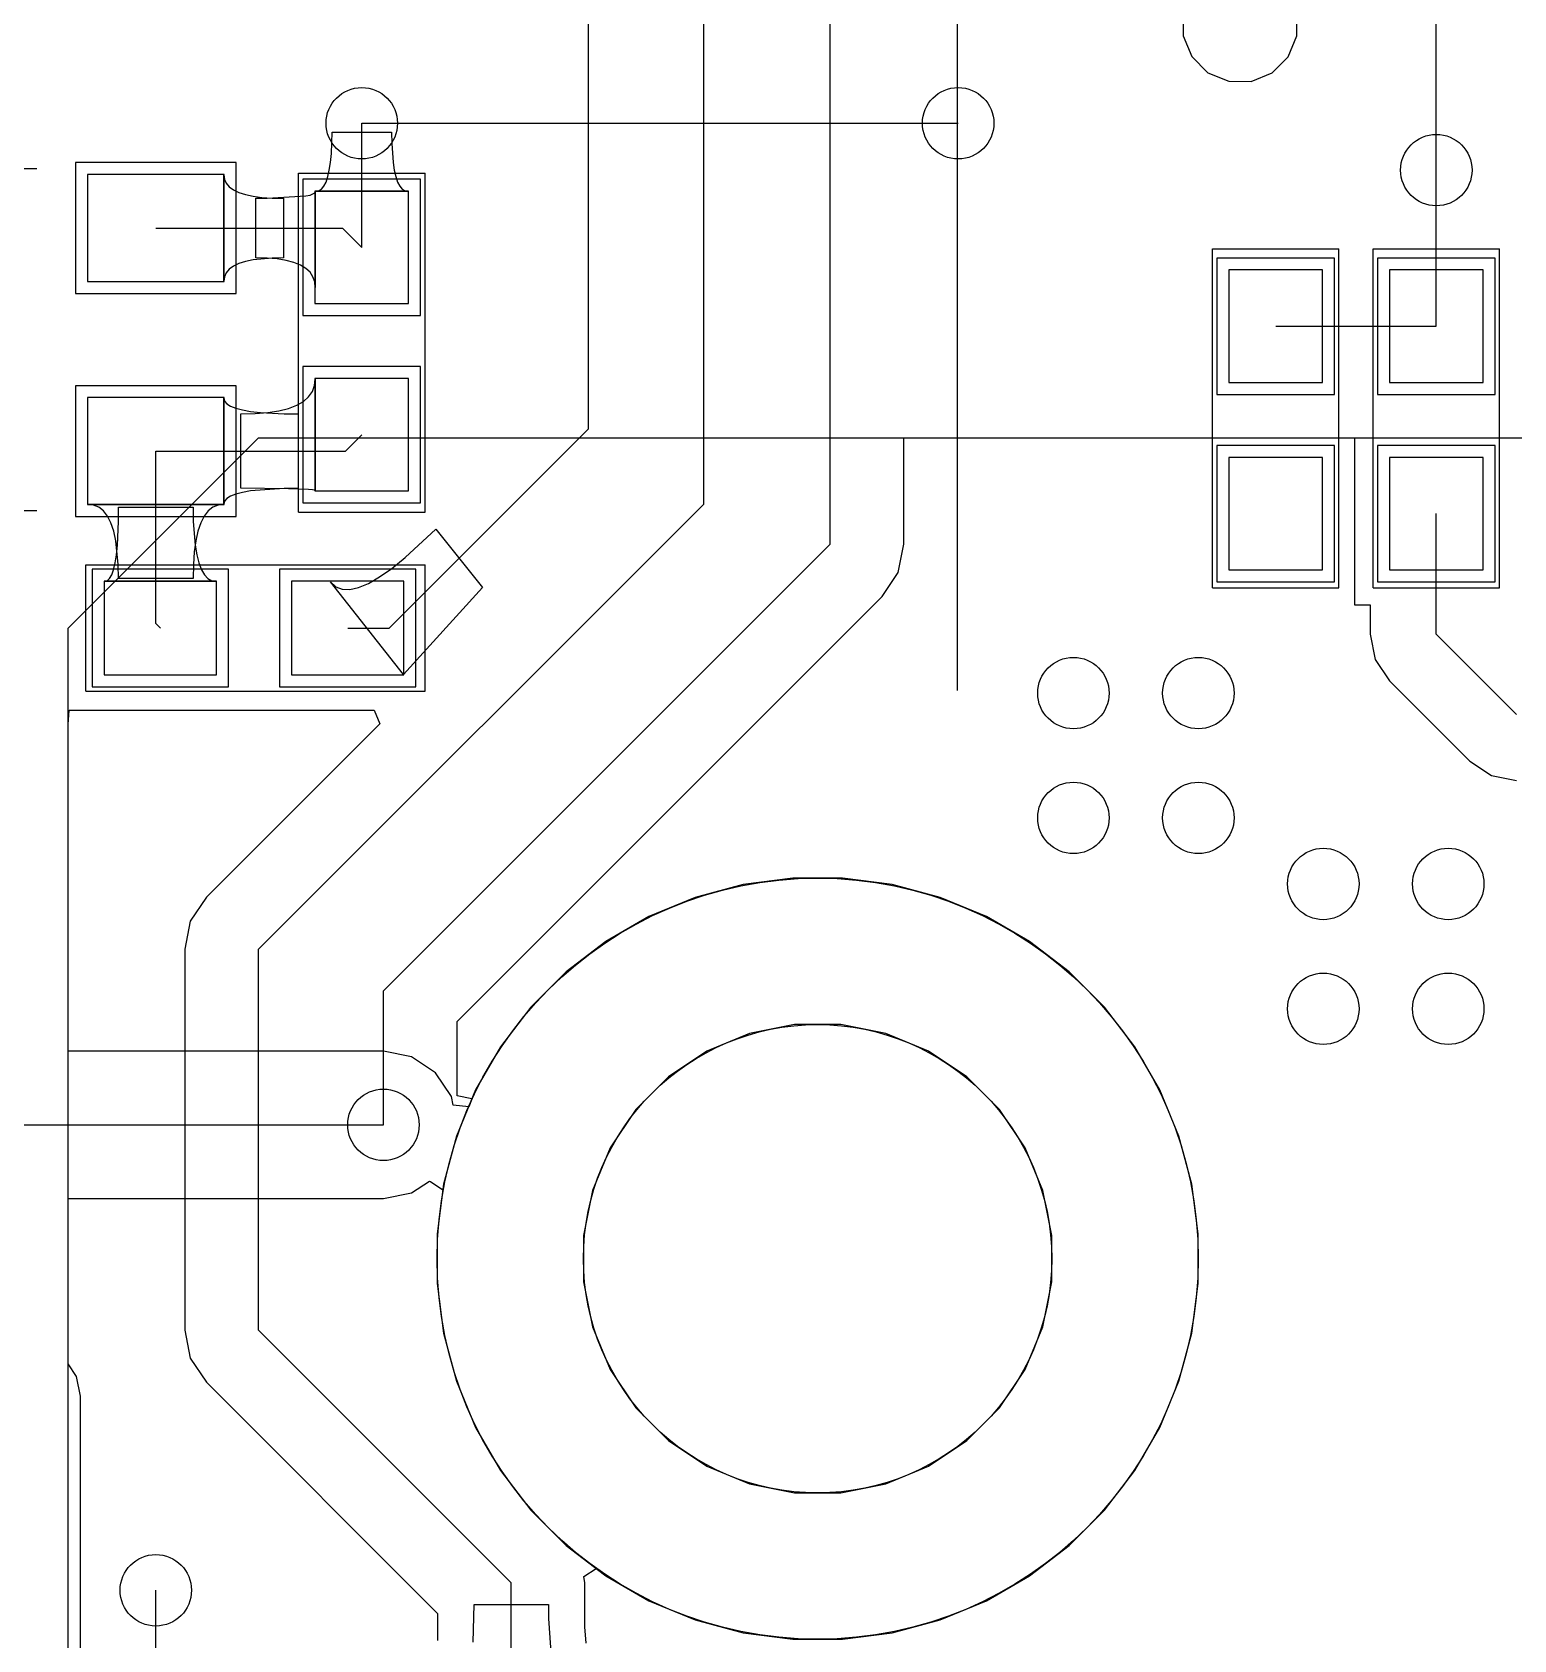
# Model space of a CAD drawing. Header units: millimetres. Extents: x 36 to 139, y 37 to 145.
# Drawn here: x 95.27 to 107.93, y 53.22 to 66.95 of the extents above; entities that cross this region are included whole.
import ezdxf

# ---------------------------------------------------------------- set-up
doc = ezdxf.new("R2010")
doc.units = ezdxf.units.MM
for name, color, linetype in [('BottomLayer', 5, 'Continuous'), ('KeepOutLayer', 6, 'Continuous'), ('MultiLayer', 9, 'Continuous'), ('TopLayer', 1, 'Continuous'), ('TopOverlay', 2, 'Continuous'), ('TopPaste', 8, 'Continuous'), ('TopSolder', 216, 'Continuous')]:
    doc.layers.add(name, color=color, linetype=linetype)

# ---------------------------------------------------------------- blocks, each defined once
blk = doc.blocks.new('R0603_31')
at = {"layer": 'TopLayer'}
for p, q in [((-1.28, 0.4), (-1.28, -0.4)), ((-0.32, 0.4), (-1.28, 0.4)), ((-0.32, -0.4), (-0.32, 0.4)), ((0.32, 0.4), (0.32, -0.4)), ((1.28, 0.4), (0.32, 0.4)), ((1.28, -0.4), (1.28, 0.4)), ((-1.28, -0.4), (-0.32, -0.4)), ((0.32, -0.4), (1.28, -0.4))]:
    blk.add_line(p, q, dxfattribs=at)
at = {"layer": 'TopOverlay'}
for p, q in [((-1.435, 0.54), (1.46, 0.54)), ((-1.435, 0.54), (-1.435, -0.54)), ((1.46, 0.54), (1.46, -0.54)), ((-1.435, -0.54), (1.46, -0.54))]:
    blk.add_line(p, q, dxfattribs=at)
at = {"layer": 'TopPaste'}
for p, q in [((-1.28, 0.4), (-1.28, -0.4)), ((-0.32, 0.4), (-1.28, 0.4)), ((-0.32, -0.4), (-0.32, 0.4)), ((0.32, 0.4), (0.32, -0.4)), ((1.28, 0.4), (0.32, 0.4)), ((1.28, -0.4), (1.28, 0.4)), ((-1.28, -0.4), (-0.32, -0.4)), ((0.32, -0.4), (1.28, -0.4))]:
    blk.add_line(p, q, dxfattribs=at)
at = {"layer": 'TopSolder'}
for p, q in [((-1.382, 0.502), (-1.382, -0.502)), ((-0.218, 0.502), (-1.382, 0.502)), ((-0.218, -0.502), (-0.218, 0.502)), ((0.218, 0.502), (0.218, -0.502)), ((1.382, 0.502), (0.218, 0.502)), ((1.382, -0.502), (1.382, 0.502)), ((-1.382, -0.502), (-0.218, -0.502)), ((0.218, -0.502), (1.382, -0.502))]:
    blk.add_line(p, q, dxfattribs=at)
blk = doc.blocks.new('SOP_4_L6_5_W4_6_P2_54_LS10_2_BL_44')
at = {"layer": 'TopLayer'}
for p, q in [((-2.17, 6.15), (-2.17, 3.65)), ((-0.37, 6.15), (-2.17, 6.15)), ((-0.37, 3.65), (-0.37, 6.15)), ((0.37, 6.15), (0.37, 3.65)), ((2.17, 6.15), (0.37, 6.15)), ((2.17, 3.65), (2.17, 6.15)), ((-2.17, 3.65), (-0.37, 3.65)), ((0.37, 3.65), (2.17, 3.65)), ((-2.17, -3.65), (-2.17, -6.15)), ((-0.37, -3.65), (-2.17, -3.65)), ((-0.37, -6.15), (-0.37, -3.65)), ((0.37, -3.65), (0.37, -6.15)), ((2.17, -3.65), (0.37, -3.65)), ((2.17, -6.15), (2.17, -3.65)), ((-2.17, -6.15), (-0.37, -6.15)), ((0.37, -6.15), (2.17, -6.15))]:
    blk.add_line(p, q, dxfattribs=at)
at = {"layer": 'TopOverlay'}
for p, q in [((-2.314, 3.325), (2.286, 3.325)), ((-2.314, 3.325), (-2.314, -3.175)), ((2.286, 3.325), (2.286, -3.175)), ((-2.314, -3.175), (2.286, -3.175)), ((-3.578, -3.525), (-3.715, -3.661)), ((-3.4, -3.451), (-3.578, -3.525)), ((-3.207, -3.451), (-3.4, -3.451)), ((-3.028, -3.525), (-3.207, -3.451)), ((-2.891, -3.661), (-3.028, -3.525)), ((-3.715, -3.661), (-3.789, -3.84)), ((-2.817, -3.84), (-2.891, -3.661)), ((-3.789, -3.84), (-3.79, -4.033)), ((-2.817, -4.033), (-2.817, -3.84)), ((-3.79, -4.033), (-3.716, -4.212)), ((-2.891, -4.212), (-2.817, -4.033)), ((-3.716, -4.212), (-3.58, -4.349)), ((-3.027, -4.349), (-2.891, -4.212)), ((-3.58, -4.349), (-3.401, -4.423)), ((-3.205, -4.423), (-3.027, -4.349)), ((-3.401, -4.423), (-3.305, -4.423)), ((-3.305, -4.423), (-3.305, -4.423)), ((-3.305, -4.423), (-3.302, -4.423)), ((-3.302, -4.423), (-3.302, -4.423)), ((-3.302, -4.423), (-3.205, -4.423))]:
    blk.add_line(p, q, dxfattribs=at)
at = {"layer": 'TopPaste'}
for p, q in [((-2.17, 6.15), (-2.17, 3.65)), ((-0.37, 6.15), (-2.17, 6.15)), ((-0.37, 3.65), (-0.37, 6.15)), ((0.37, 6.15), (0.37, 3.65)), ((2.17, 6.15), (0.37, 6.15)), ((2.17, 3.65), (2.17, 6.15)), ((-2.17, 3.65), (-0.37, 3.65)), ((0.37, 3.65), (2.17, 3.65)), ((-2.17, -3.65), (-2.17, -6.15)), ((-0.37, -3.65), (-2.17, -3.65)), ((-0.37, -6.15), (-0.37, -3.65)), ((0.37, -3.65), (0.37, -6.15)), ((2.17, -3.65), (0.37, -3.65)), ((2.17, -6.15), (2.17, -3.65)), ((-2.17, -6.15), (-0.37, -6.15)), ((0.37, -6.15), (2.17, -6.15))]:
    blk.add_line(p, q, dxfattribs=at)
at = {"layer": 'TopSolder'}
for p, q in [((-2.272, 6.252), (-2.272, 3.548)), ((-0.268, 6.252), (-2.272, 6.252)), ((-0.268, 3.548), (-0.268, 6.252)), ((0.268, 6.252), (0.268, 3.548)), ((2.272, 6.252), (0.268, 6.252)), ((2.272, 3.548), (2.272, 6.252)), ((-2.272, 3.548), (-0.268, 3.548)), ((0.268, 3.548), (2.272, 3.548)), ((-2.272, -3.548), (-2.272, -6.251)), ((-0.268, -3.548), (-2.272, -3.548)), ((-0.268, -6.251), (-0.268, -3.548)), ((0.268, -3.548), (0.268, -6.251)), ((2.272, -3.548), (0.268, -3.548)), ((2.272, -6.251), (2.272, -3.548)), ((-2.272, -6.251), (-0.268, -6.251)), ((0.268, -6.251), (2.272, -6.251))]:
    blk.add_line(p, q, dxfattribs=at)
blk = doc.blocks.new('SOT_23_52')
at = {"layer": 'TopLayer'}
for p, q in [((0.457, 1.664), (-0.457, 1.664)), ((-0.457, 1.664), (-0.457, 0.495)), ((0.457, 0.495), (0.457, 1.664)), ((-0.457, 0.495), (0.457, 0.495)), ((-0.495, -0.495), (-1.41, -0.495)), ((-1.41, -0.495), (-1.41, -1.664)), ((-0.495, -1.664), (-0.495, -0.495)), ((1.41, -0.495), (0.495, -0.495)), ((0.495, -0.495), (0.495, -1.664)), ((1.41, -1.664), (1.41, -0.495)), ((-1.41, -1.664), (-0.495, -1.664)), ((0.495, -1.664), (1.41, -1.664))]:
    blk.add_line(p, q, dxfattribs=at)
at = {"layer": 'TopOverlay'}
for p, q in [((-1.46, 1.206), (-0.699, 1.206)), ((-1.46, 1.206), (-1.46, -0.064)), ((0.699, 1.206), (1.46, 1.206)), ((1.46, 1.206), (1.46, -0.064))]:
    blk.add_line(p, q, dxfattribs=at)
at = {"layer": 'TopPaste'}
for p, q in [((0.457, 1.664), (-0.457, 1.664)), ((-0.457, 1.664), (-0.457, 0.495)), ((0.457, 0.495), (0.457, 1.664)), ((-0.457, 0.495), (0.457, 0.495)), ((-0.495, -0.495), (-1.41, -0.495)), ((-1.41, -0.495), (-1.41, -1.664)), ((-0.495, -1.664), (-0.495, -0.495)), ((1.41, -0.495), (0.495, -0.495)), ((0.495, -0.495), (0.495, -1.664)), ((1.41, -1.664), (1.41, -0.495)), ((-1.41, -1.664), (-0.495, -1.664)), ((0.495, -1.664), (1.41, -1.664))]:
    blk.add_line(p, q, dxfattribs=at)
at = {"layer": 'TopSolder'}
for p, q in [((0.559, 1.765), (-0.559, 1.765)), ((-0.559, 1.765), (-0.559, 0.394)), ((0.559, 0.394), (0.559, 1.765)), ((-0.559, 0.394), (0.559, 0.394)), ((-0.394, -0.394), (-1.511, -0.394)), ((-1.511, -0.394), (-1.511, -1.765)), ((-0.394, -1.765), (-0.394, -0.394)), ((1.511, -0.394), (0.394, -0.394)), ((0.394, -0.394), (0.394, -1.765)), ((1.511, -1.765), (1.511, -0.394)), ((-1.511, -1.765), (-0.394, -1.765)), ((0.394, -1.765), (1.511, -1.765))]:
    blk.add_line(p, q, dxfattribs=at)
blk = doc.blocks.new('R0603_58')
at = {"layer": 'TopLayer'}
for p, q in [((-1.28, 0.4), (-1.28, -0.4)), ((-0.32, 0.4), (-1.28, 0.4)), ((-0.32, -0.4), (-0.32, 0.4)), ((0.32, 0.4), (0.32, -0.4)), ((1.28, 0.4), (0.32, 0.4)), ((1.28, -0.4), (1.28, 0.4)), ((-1.28, -0.4), (-0.32, -0.4)), ((0.32, -0.4), (1.28, -0.4))]:
    blk.add_line(p, q, dxfattribs=at)
at = {"layer": 'TopOverlay'}
for p, q in [((-1.435, 0.54), (1.46, 0.54)), ((-1.435, -0.54), (-1.435, 0.54)), ((1.46, -0.54), (1.46, 0.54)), ((-1.435, -0.54), (1.46, -0.54))]:
    blk.add_line(p, q, dxfattribs=at)
at = {"layer": 'TopPaste'}
for p, q in [((-1.28, 0.4), (-1.28, -0.4)), ((-0.32, 0.4), (-1.28, 0.4)), ((-0.32, -0.4), (-0.32, 0.4)), ((0.32, 0.4), (0.32, -0.4)), ((1.28, 0.4), (0.32, 0.4)), ((1.28, -0.4), (1.28, 0.4)), ((-1.28, -0.4), (-0.32, -0.4)), ((0.32, -0.4), (1.28, -0.4))]:
    blk.add_line(p, q, dxfattribs=at)
at = {"layer": 'TopSolder'}
for p, q in [((-1.382, 0.502), (-1.382, -0.502)), ((-0.218, 0.502), (-1.382, 0.502)), ((-0.218, -0.502), (-0.218, 0.502)), ((0.218, 0.502), (0.218, -0.502)), ((1.382, 0.502), (0.218, 0.502)), ((1.382, -0.502), (1.382, 0.502)), ((-1.382, -0.502), (-0.218, -0.502)), ((0.218, -0.502), (1.382, -0.502))]:
    blk.add_line(p, q, dxfattribs=at)
blk = doc.blocks.new('R0603_60')
at = {"layer": 'TopLayer'}
for p, q in [((-1.28, 0.4), (-1.28, -0.4)), ((-0.32, 0.4), (-1.28, 0.4)), ((-0.32, -0.4), (-0.32, 0.4)), ((0.32, 0.4), (0.32, -0.4)), ((1.28, 0.4), (0.32, 0.4)), ((1.28, -0.4), (1.28, 0.4)), ((-1.28, -0.4), (-0.32, -0.4)), ((0.32, -0.4), (1.28, -0.4))]:
    blk.add_line(p, q, dxfattribs=at)
at = {"layer": 'TopOverlay'}
for p, q in [((1.46, 0.54), (-1.435, 0.54)), ((-1.435, -0.54), (-1.435, 0.54)), ((1.46, -0.54), (1.46, 0.54)), ((1.46, -0.54), (-1.435, -0.54))]:
    blk.add_line(p, q, dxfattribs=at)
at = {"layer": 'TopPaste'}
for p, q in [((-1.28, 0.4), (-1.28, -0.4)), ((-0.32, 0.4), (-1.28, 0.4)), ((-0.32, -0.4), (-0.32, 0.4)), ((0.32, 0.4), (0.32, -0.4)), ((1.28, 0.4), (0.32, 0.4)), ((1.28, -0.4), (1.28, 0.4)), ((-1.28, -0.4), (-0.32, -0.4)), ((0.32, -0.4), (1.28, -0.4))]:
    blk.add_line(p, q, dxfattribs=at)
at = {"layer": 'TopSolder'}
for p, q in [((-1.382, 0.502), (-1.382, -0.502)), ((-0.218, 0.502), (-1.382, 0.502)), ((-0.218, -0.502), (-0.218, 0.502)), ((0.218, 0.502), (0.218, -0.502)), ((1.382, 0.502), (0.218, 0.502)), ((1.382, -0.502), (1.382, 0.502)), ((-1.382, -0.502), (-0.218, -0.502)), ((0.218, -0.502), (1.382, -0.502))]:
    blk.add_line(p, q, dxfattribs=at)
blk = doc.blocks.new('R0603_75')
at = {"layer": 'TopLayer'}
for p, q in [((-1.28, 0.4), (-1.28, -0.4)), ((-0.32, 0.4), (-1.28, 0.4)), ((-0.32, -0.4), (-0.32, 0.4)), ((0.32, 0.4), (0.32, -0.4)), ((1.28, 0.4), (0.32, 0.4)), ((1.28, -0.4), (1.28, 0.4)), ((-1.28, -0.4), (-0.32, -0.4)), ((0.32, -0.4), (1.28, -0.4))]:
    blk.add_line(p, q, dxfattribs=at)
at = {"layer": 'TopOverlay'}
for p, q in [((-1.435, 0.54), (1.46, 0.54)), ((-1.435, 0.54), (-1.435, -0.54)), ((1.46, 0.54), (1.46, -0.54)), ((-1.435, -0.54), (1.46, -0.54))]:
    blk.add_line(p, q, dxfattribs=at)
at = {"layer": 'TopPaste'}
for p, q in [((-1.28, 0.4), (-1.28, -0.4)), ((-0.32, 0.4), (-1.28, 0.4)), ((-0.32, -0.4), (-0.32, 0.4)), ((0.32, 0.4), (0.32, -0.4)), ((1.28, 0.4), (0.32, 0.4)), ((1.28, -0.4), (1.28, 0.4)), ((-1.28, -0.4), (-0.32, -0.4)), ((0.32, -0.4), (1.28, -0.4))]:
    blk.add_line(p, q, dxfattribs=at)
at = {"layer": 'TopSolder'}
for p, q in [((-1.382, 0.502), (-1.382, -0.502)), ((-0.218, 0.502), (-1.382, 0.502)), ((-0.218, -0.502), (-0.218, 0.502)), ((0.218, 0.502), (0.218, -0.502)), ((1.382, 0.502), (0.218, 0.502)), ((1.382, -0.502), (1.382, 0.502)), ((-1.382, -0.502), (-0.218, -0.502)), ((0.218, -0.502), (1.382, -0.502))]:
    blk.add_line(p, q, dxfattribs=at)

msp = doc.modelspace()

# ---------------------------------------------------------------- linework, layer by layer
at = {"layer": 'BottomLayer'}
for p, q in [((107.264, 65.774), (107.264, 68.67)), ((98.088, 66.174), (103.181, 66.174)), ((95.58, 61.863), (97.206, 63.488)), ((97.206, 63.488), (108.147, 63.488)), ((95.58, 58.251), (95.58, 61.863)), ((101.768, 59.728), (101.346, 59.672)), ((101.768, 59.728), (101.346, 59.672)), ((101.981, 59.728), (101.768, 59.728)), ((102.194, 59.728), (101.768, 59.728)), ((102.194, 59.728), (101.981, 59.728)), ((102.616, 59.672), (102.194, 59.728)), ((102.616, 59.672), (102.194, 59.728)), ((101.346, 59.672), (100.934, 59.562)), ((101.346, 59.672), (100.934, 59.562)), ((103.028, 59.562), (102.616, 59.672)), ((103.028, 59.562), (102.616, 59.672)), ((100.934, 59.562), (100.54, 59.399)), ((100.934, 59.562), (100.54, 59.399)), ((103.422, 59.399), (103.028, 59.562)), ((103.422, 59.399), (103.028, 59.562)), ((100.54, 59.399), (100.172, 59.186)), ((100.54, 59.399), (100.172, 59.186)), ((103.79, 59.186), (103.422, 59.399)), ((103.79, 59.186), (103.422, 59.399)), ((100.172, 59.186), (99.834, 58.927)), ((100.172, 59.186), (99.834, 58.927)), ((104.128, 58.927), (103.79, 59.186)), ((104.128, 58.927), (103.79, 59.186)), ((99.834, 58.927), (99.532, 58.625)), ((99.834, 58.927), (99.532, 58.625)), ((104.43, 58.625), (104.128, 58.927)), ((104.43, 58.625), (104.128, 58.927)), ((99.532, 58.625), (99.273, 58.287)), ((99.532, 58.625), (99.273, 58.287)), ((104.689, 58.287), (104.43, 58.625)), ((104.689, 58.287), (104.43, 58.625)), ((98.273, 58.251), (95.58, 58.251)), ((98.514, 58.203), (98.273, 58.251)), ((99.273, 58.287), (99.06, 57.919)), ((99.273, 58.287), (99.06, 57.919)), ((104.902, 57.919), (104.689, 58.287)), ((104.902, 57.919), (104.689, 58.287)), ((98.718, 58.066), (98.514, 58.203)), ((98.854, 57.862), (98.718, 58.066)), ((98.869, 57.789), (98.854, 57.862)), ((99.06, 57.919), (98.897, 57.525)), ((99.06, 57.919), (99.001, 57.776)), ((105.065, 57.525), (104.902, 57.919)), ((105.065, 57.525), (104.902, 57.919)), ((99.001, 57.776), (98.869, 57.789)), ((94.158, 57.621), (98.273, 57.621)), ((98.897, 57.525), (98.787, 57.113)), ((105.175, 57.113), (105.065, 57.525)), ((105.175, 57.113), (105.065, 57.525)), ((98.514, 57.039), (98.665, 57.14)), ((98.665, 57.14), (98.674, 57.138)), ((98.674, 57.138), (98.78, 57.065)), ((98.787, 57.113), (98.731, 56.691)), ((105.231, 56.691), (105.175, 57.113)), ((105.231, 56.691), (105.175, 57.113)), ((95.58, 45.356), (95.58, 56.991)), ((95.58, 56.991), (98.273, 56.991)), ((98.273, 56.991), (98.514, 57.039)), ((98.78, 57.065), (98.731, 56.691)), ((98.731, 56.691), (98.731, 56.478)), ((98.731, 56.691), (98.731, 56.265)), ((105.231, 56.478), (105.231, 56.691)), ((105.231, 56.265), (105.231, 56.691)), ((98.731, 56.478), (98.731, 56.478)), ((98.731, 56.478), (98.731, 56.265)), ((105.231, 56.265), (105.231, 56.478)), ((98.731, 56.265), (98.787, 55.843)), ((98.731, 56.265), (98.787, 55.843)), ((105.175, 55.843), (105.231, 56.265)), ((105.175, 55.843), (105.231, 56.265)), ((98.787, 55.843), (98.897, 55.431)), ((98.787, 55.843), (98.897, 55.431)), ((105.065, 55.431), (105.175, 55.843)), ((105.065, 55.431), (105.175, 55.843)), ((98.897, 55.431), (99.06, 55.037)), ((98.897, 55.431), (99.06, 55.037)), ((104.902, 55.037), (105.065, 55.431)), ((104.902, 55.037), (105.065, 55.431)), ((99.06, 55.037), (99.273, 54.669)), ((99.06, 55.037), (99.273, 54.669)), ((104.689, 54.669), (104.902, 55.037)), ((104.689, 54.669), (104.902, 55.037)), ((99.273, 54.669), (99.532, 54.331)), ((99.273, 54.669), (99.532, 54.331)), ((104.43, 54.331), (104.689, 54.669)), ((104.43, 54.331), (104.689, 54.669)), ((99.532, 54.331), (99.834, 54.029)), ((99.532, 54.331), (99.834, 54.029)), ((104.128, 54.029), (104.43, 54.331)), ((104.128, 54.029), (104.43, 54.331)), ((99.834, 54.029), (100.172, 53.77)), ((99.834, 54.029), (100.172, 53.77)), ((103.79, 53.77), (104.128, 54.029)), ((103.79, 53.77), (104.128, 54.029)), ((100.172, 53.77), (100.54, 53.557)), ((100.172, 53.77), (100.54, 53.557)), ((103.422, 53.557), (103.79, 53.77)), ((103.422, 53.557), (103.79, 53.77)), ((96.329, 48.736), (96.329, 53.646)), ((100.54, 53.557), (100.934, 53.394)), ((100.54, 53.557), (100.934, 53.394)), ((103.028, 53.394), (103.422, 53.557)), ((103.028, 53.394), (103.422, 53.557)), ((100.934, 53.394), (101.346, 53.284)), ((100.934, 53.394), (101.346, 53.284)), ((101.346, 53.284), (101.768, 53.228)), ((101.346, 53.284), (101.768, 53.228)), ((102.194, 53.228), (102.616, 53.284)), ((102.194, 53.228), (102.616, 53.284)), ((102.616, 53.284), (103.028, 53.394)), ((102.616, 53.284), (103.028, 53.394)), ((101.768, 53.228), (101.981, 53.228)), ((101.768, 53.228), (102.194, 53.228)), ((101.981, 53.228), (102.194, 53.228))]:
    msp.add_line(p, q, dxfattribs=at)
for centre in [(98.088, 66.174), (103.181, 66.174), (107.264, 65.774), (104.165, 61.308), (105.232, 61.308), (104.165, 60.242), (105.232, 60.242), (106.299, 59.678), (107.366, 59.678), (106.299, 58.612), (107.366, 58.612), (98.273, 57.621), (96.329, 53.646)]:
    msp.add_circle(centre, 0.305, dxfattribs=at)
at = {"layer": 'KeepOutLayer'}
msp.add_circle((101.981, 56.478), 2, dxfattribs=at)
at = {"layer": 'MultiLayer'}
for p, q in [((101.398, 58.401), (101.034, 58.25)), ((101.784, 58.478), (101.398, 58.401)), ((101.981, 58.478), (101.784, 58.478)), ((102.178, 58.478), (101.981, 58.478)), ((102.564, 58.401), (102.178, 58.478)), ((102.928, 58.25), (102.564, 58.401)), ((101.034, 58.25), (100.706, 58.032)), ((103.256, 58.032), (102.928, 58.25)), ((100.706, 58.032), (100.427, 57.753)), ((103.535, 57.753), (103.256, 58.032)), ((100.427, 57.753), (100.209, 57.425)), ((103.753, 57.425), (103.535, 57.753)), ((100.209, 57.425), (100.058, 57.061)), ((103.904, 57.061), (103.753, 57.425)), ((100.058, 57.061), (99.981, 56.675)), ((103.981, 56.675), (103.904, 57.061)), ((99.981, 56.675), (99.981, 56.478)), ((103.981, 56.478), (103.981, 56.675)), ((99.981, 56.478), (99.981, 56.478)), ((99.981, 56.478), (99.981, 56.281)), ((103.981, 56.281), (103.981, 56.478)), ((99.981, 56.281), (100.058, 55.895)), ((103.904, 55.895), (103.981, 56.281)), ((100.058, 55.895), (100.209, 55.531)), ((103.753, 55.531), (103.904, 55.895)), ((100.209, 55.531), (100.427, 55.203)), ((103.535, 55.203), (103.753, 55.531)), ((100.427, 55.203), (100.706, 54.924)), ((103.256, 54.924), (103.535, 55.203)), ((100.706, 54.924), (101.034, 54.706)), ((102.928, 54.706), (103.256, 54.924)), ((101.034, 54.706), (101.398, 54.555)), ((102.564, 54.555), (102.928, 54.706)), ((101.398, 54.555), (101.784, 54.478)), ((102.178, 54.478), (102.564, 54.555)), ((101.784, 54.478), (101.981, 54.478)), ((101.981, 54.478), (102.178, 54.478))]:
    msp.add_line(p, q, dxfattribs=at)
for centre in [(98.088, 66.174), (103.181, 66.174), (107.264, 65.774), (104.165, 61.308), (105.232, 61.308), (104.165, 60.242), (105.232, 60.242), (106.299, 59.678), (107.366, 59.678), (106.299, 58.612), (107.366, 58.612), (98.273, 57.621), (96.329, 53.646)]:
    msp.add_circle(centre, 0.305, dxfattribs=at)
at = {"layer": 'TopLayer'}
for p, q in [((103.175, 61.329), (103.175, 89.422)), ((102.087, 62.579), (102.087, 88.68)), ((100.025, 63.565), (100.025, 76.874)), ((101.009, 62.922), (101.009, 73.235)), ((98.088, 65.114), (98.088, 66.174)), ((97.829, 65.916), (97.834, 66.099)), ((97.834, 66.099), (98.342, 66.099)), ((98.342, 66.099), (98.344, 66.002)), ((97.821, 65.84), (97.829, 65.916)), ((98.344, 66.002), (98.355, 65.84)), ((97.799, 65.718), (97.811, 65.774)), ((97.811, 65.774), (97.821, 65.84)), ((98.355, 65.84), (98.365, 65.774)), ((98.365, 65.774), (98.378, 65.718)), ((107.264, 64.441), (107.264, 65.774)), ((96.911, 64.825), (96.911, 65.733)), ((96.911, 65.733), (96.916, 65.695)), ((96.916, 65.695), (96.931, 65.661)), ((96.931, 65.661), (96.956, 65.631)), ((96.956, 65.631), (96.992, 65.605)), ((97.743, 65.611), (97.764, 65.636)), ((97.764, 65.636), (97.783, 65.672)), ((97.783, 65.672), (97.799, 65.718)), ((98.378, 65.718), (98.394, 65.672)), ((98.394, 65.672), (98.412, 65.636)), ((98.412, 65.636), (98.434, 65.611)), ((96.992, 65.605), (97.038, 65.583)), ((97.038, 65.583), (97.094, 65.565)), ((97.094, 65.565), (97.16, 65.551)), ((97.16, 65.551), (97.236, 65.541)), ((97.183, 65.533), (97.28, 65.534)), ((97.183, 65.025), (97.183, 65.533)), ((97.236, 65.541), (97.322, 65.535)), ((97.28, 65.534), (97.61, 65.554)), ((97.322, 65.535), (97.419, 65.533)), ((97.419, 65.533), (97.419, 65.025)), ((97.61, 65.554), (97.646, 65.561)), ((97.646, 65.561), (97.671, 65.57)), ((97.671, 65.57), (97.686, 65.58)), ((97.686, 65.58), (97.691, 65.591)), ((97.691, 65.591), (97.719, 65.596)), ((98.485, 65.591), (97.691, 65.591)), ((97.691, 65.591), (97.691, 64.771)), ((97.719, 65.596), (97.743, 65.611)), ((98.434, 65.611), (98.458, 65.596)), ((98.458, 65.596), (98.485, 65.591)), ((96.329, 65.279), (97.923, 65.279)), ((97.923, 65.279), (98.088, 65.114)), ((96.992, 64.953), (96.956, 64.927)), ((97.038, 64.975), (96.992, 64.953)), ((97.094, 64.993), (97.038, 64.975)), ((97.16, 65.007), (97.094, 64.993)), ((97.322, 65.023), (97.16, 65.007)), ((97.28, 65.023), (97.183, 65.025)), ((97.366, 65.015), (97.28, 65.023)), ((97.419, 65.025), (97.322, 65.023)), ((97.442, 65.002), (97.366, 65.015)), ((97.508, 64.984), (97.442, 65.002)), ((97.564, 64.962), (97.508, 64.984)), ((97.61, 64.934), (97.564, 64.962)), ((96.916, 64.863), (96.911, 64.825)), ((96.931, 64.897), (96.916, 64.863)), ((96.956, 64.927), (96.931, 64.897)), ((97.646, 64.901), (97.61, 64.934)), ((97.671, 64.863), (97.646, 64.901)), ((97.686, 64.819), (97.671, 64.863)), ((97.691, 64.771), (97.686, 64.819)), ((105.893, 64.441), (107.264, 64.441)), ((97.685, 63.934), (97.691, 63.991)), ((97.691, 63.991), (97.691, 63.037)), ((97.634, 63.838), (97.666, 63.883)), ((97.666, 63.883), (97.685, 63.934)), ((96.911, 62.92), (96.911, 63.828)), ((96.911, 63.828), (96.917, 63.802)), ((96.917, 63.802), (96.936, 63.779)), ((96.936, 63.779), (96.968, 63.759)), ((96.968, 63.759), (97.012, 63.741)), ((97.012, 63.741), (97.069, 63.726)), ((97.069, 63.726), (97.139, 63.713)), ((97.139, 63.713), (97.222, 63.704)), ((97.177, 63.695), (97.285, 63.704)), ((97.222, 63.704), (97.425, 63.693)), ((97.285, 63.704), (97.38, 63.719)), ((97.38, 63.719), (97.463, 63.739)), ((97.463, 63.739), (97.533, 63.766)), ((97.533, 63.766), (97.59, 63.799)), ((97.59, 63.799), (97.634, 63.838)), ((97.056, 63.692), (97.177, 63.695)), ((97.056, 63.057), (97.056, 63.692)), ((97.425, 63.693), (97.546, 63.692)), ((97.546, 63.692), (97.546, 63.057)), ((97.949, 63.374), (98.088, 63.514)), ((98.323, 61.863), (100.025, 63.565)), ((102.717, 62.579), (102.717, 63.488)), ((102.717, 63.488), (106.564, 63.488)), ((106.564, 63.488), (106.564, 62.061)), ((96.329, 63.374), (97.949, 63.374)), ((96.329, 61.901), (96.329, 63.374)), ((97.069, 63.022), (97.012, 63.007)), ((97.463, 63.053), (97.056, 63.057)), ((97.139, 63.035), (97.069, 63.022)), ((97.425, 63.055), (97.139, 63.035)), ((97.546, 63.057), (97.425, 63.055)), ((97.634, 63.047), (97.463, 63.053)), ((97.666, 63.044), (97.634, 63.047)), ((97.685, 63.041), (97.666, 63.044)), ((97.691, 63.037), (97.685, 63.041)), ((95.798, 62.914), (95.748, 62.92)), ((95.748, 62.92), (96.911, 62.92)), ((95.843, 62.895), (95.798, 62.914)), ((95.883, 62.863), (95.843, 62.895)), ((96.011, 62.774), (96.012, 62.895)), ((96.012, 62.895), (96.647, 62.895)), ((96.647, 62.895), (96.649, 62.774)), ((96.816, 62.895), (96.776, 62.863)), ((96.861, 62.914), (96.816, 62.895)), ((96.911, 62.92), (96.861, 62.914)), ((96.917, 62.946), (96.911, 62.92)), ((96.936, 62.969), (96.917, 62.946)), ((96.968, 62.99), (96.936, 62.969)), ((97.012, 63.007), (96.968, 62.99)), ((97.206, 59.12), (101.009, 62.922)), ((95.917, 62.818), (95.883, 62.863)), ((95.946, 62.761), (95.917, 62.818)), ((95.97, 62.691), (95.946, 62.761)), ((96.001, 62.571), (96.011, 62.774)), ((96.649, 62.774), (96.665, 62.571)), ((96.713, 62.761), (96.689, 62.691)), ((96.742, 62.818), (96.713, 62.761)), ((96.776, 62.863), (96.742, 62.818)), ((107.264, 61.812), (107.264, 62.841)), ((95.988, 62.609), (95.97, 62.691)), ((96.009, 62.406), (95.988, 62.609)), ((96.671, 62.609), (96.658, 62.514)), ((96.689, 62.691), (96.671, 62.609)), ((98.46, 62.466), (98.72, 62.709)), ((98.72, 62.709), (99.118, 62.209)), ((95.982, 62.419), (95.993, 62.488)), ((95.993, 62.488), (96.001, 62.571)), ((96.658, 62.514), (96.65, 62.406)), ((96.665, 62.571), (96.679, 62.488)), ((96.679, 62.488), (96.696, 62.419)), ((98.273, 58.764), (102.087, 62.579)), ((102.669, 62.338), (102.717, 62.579)), ((95.953, 62.317), (95.968, 62.361)), ((95.968, 62.361), (95.982, 62.419)), ((96.012, 62.285), (96.009, 62.406)), ((96.65, 62.406), (96.647, 62.285)), ((96.696, 62.419), (96.718, 62.361)), ((96.718, 62.361), (96.744, 62.317)), ((98.24, 62.3), (98.345, 62.373)), ((98.345, 62.373), (98.46, 62.466)), ((102.533, 62.134), (102.669, 62.338)), ((95.891, 62.26), (95.914, 62.266)), ((96.845, 62.26), (95.891, 62.26)), ((95.914, 62.266), (95.934, 62.285)), ((95.934, 62.285), (95.953, 62.317)), ((96.647, 62.285), (96.012, 62.285)), ((96.744, 62.317), (96.774, 62.285)), ((96.774, 62.285), (96.807, 62.266)), ((96.807, 62.266), (96.845, 62.26)), ((98.445, 61.466), (97.822, 62.257)), ((97.822, 62.257), (97.867, 62.216)), ((97.867, 62.216), (97.921, 62.195)), ((97.921, 62.195), (97.986, 62.193)), ((97.986, 62.193), (98.06, 62.209)), ((98.06, 62.209), (98.145, 62.245)), ((98.145, 62.245), (98.24, 62.3)), ((99.118, 62.209), (98.445, 61.466)), ((98.902, 58.503), (102.533, 62.134)), ((106.564, 62.061), (106.699, 62.061)), ((106.699, 62.061), (106.699, 61.812)), ((96.329, 61.901), (96.368, 61.863)), ((97.968, 61.863), (98.323, 61.863)), ((106.699, 61.812), (106.699, 61.812)), ((106.699, 61.812), (106.742, 61.596)), ((107.264, 61.812), (107.95, 61.126)), ((106.742, 61.596), (106.865, 61.413)), ((106.865, 61.413), (107.551, 60.727)), ((95.58, 61.039), (95.588, 61.163)), ((95.588, 61.163), (97.061, 61.163)), ((97.061, 61.163), (97.148, 61.163)), ((97.148, 61.163), (97.148, 61.163)), ((97.148, 61.163), (97.188, 61.163)), ((97.188, 61.163), (97.188, 61.163)), ((97.188, 61.163), (98.193, 61.163)), ((98.193, 61.163), (98.241, 61.045)), ((95.58, 55.579), (95.58, 61.039)), ((98.241, 61.045), (96.761, 59.565)), ((107.551, 60.727), (107.551, 60.727)), ((107.551, 60.727), (107.734, 60.604)), ((107.734, 60.604), (107.95, 60.561)), ((101.768, 59.728), (101.346, 59.672)), ((101.768, 59.728), (101.346, 59.672)), ((101.981, 59.728), (101.768, 59.728)), ((102.194, 59.728), (101.768, 59.728)), ((102.194, 59.728), (101.981, 59.728)), ((102.616, 59.672), (102.194, 59.728)), ((102.616, 59.672), (102.194, 59.728)), ((101.346, 59.672), (100.934, 59.562)), ((101.346, 59.672), (100.934, 59.562)), ((103.028, 59.562), (102.616, 59.672)), ((103.028, 59.562), (102.616, 59.672)), ((96.761, 59.565), (96.624, 59.361)), ((100.934, 59.562), (100.54, 59.399)), ((100.934, 59.562), (100.54, 59.399)), ((103.422, 59.399), (103.028, 59.562)), ((103.422, 59.399), (103.028, 59.562)), ((96.624, 59.361), (96.576, 59.12)), ((100.54, 59.399), (100.172, 59.186)), ((100.54, 59.399), (100.172, 59.186)), ((103.79, 59.186), (103.422, 59.399)), ((103.79, 59.186), (103.422, 59.399)), ((100.172, 59.186), (99.834, 58.927)), ((100.172, 59.186), (99.834, 58.927)), ((104.128, 58.927), (103.79, 59.186)), ((104.128, 58.927), (103.79, 59.186)), ((96.576, 59.12), (96.576, 55.868)), ((97.206, 55.868), (97.206, 59.12)), ((99.834, 58.927), (99.532, 58.625)), ((99.834, 58.927), (99.532, 58.625)), ((104.43, 58.625), (104.128, 58.927)), ((104.43, 58.625), (104.128, 58.927)), ((98.273, 57.621), (98.273, 58.764)), ((99.532, 58.625), (99.273, 58.287)), ((99.532, 58.625), (99.273, 58.287)), ((104.689, 58.287), (104.43, 58.625)), ((104.689, 58.287), (104.43, 58.625)), ((98.902, 57.87), (98.902, 58.503)), ((99.273, 58.287), (99.06, 57.919)), ((99.273, 58.287), (99.06, 57.919)), ((104.902, 57.919), (104.689, 58.287)), ((104.902, 57.919), (104.689, 58.287)), ((99.06, 57.919), (98.897, 57.525)), ((99.029, 57.844), (98.902, 57.87)), ((99.06, 57.919), (99.029, 57.844)), ((105.065, 57.525), (104.902, 57.919)), ((105.065, 57.525), (104.902, 57.919)), ((98.897, 57.525), (98.787, 57.113)), ((105.175, 57.113), (105.065, 57.525)), ((105.175, 57.113), (105.065, 57.525)), ((98.787, 57.113), (98.731, 56.691)), ((105.231, 56.691), (105.175, 57.113)), ((105.231, 56.691), (105.175, 57.113)), ((98.731, 56.691), (98.731, 56.478)), ((105.231, 56.478), (105.231, 56.691)), ((105.231, 56.265), (105.231, 56.691)), ((98.731, 56.478), (98.731, 56.478)), ((98.731, 56.478), (98.731, 56.265)), ((105.231, 56.265), (105.231, 56.478)), ((98.731, 56.265), (98.787, 55.843)), ((105.175, 55.843), (105.231, 56.265)), ((105.175, 55.843), (105.231, 56.265)), ((96.576, 55.868), (96.624, 55.627)), ((97.206, 55.868), (99.365, 53.709)), ((98.787, 55.843), (98.897, 55.431)), ((105.065, 55.431), (105.175, 55.843)), ((105.065, 55.431), (105.175, 55.843)), ((96.624, 55.627), (96.761, 55.423)), ((95.652, 55.471), (95.58, 55.579)), ((95.685, 55.304), (95.652, 55.471)), ((96.761, 55.423), (98.735, 53.449)), ((98.897, 55.431), (99.06, 55.037)), ((104.902, 55.037), (105.065, 55.431)), ((104.902, 55.037), (105.065, 55.431)), ((95.685, 51.393), (95.685, 55.304)), ((99.06, 55.037), (99.273, 54.669)), ((104.689, 54.669), (104.902, 55.037)), ((104.689, 54.669), (104.902, 55.037)), ((99.273, 54.669), (99.532, 54.331)), ((104.43, 54.331), (104.689, 54.669)), ((104.43, 54.331), (104.689, 54.669)), ((99.532, 54.331), (99.834, 54.029)), ((104.128, 54.029), (104.43, 54.331)), ((104.128, 54.029), (104.43, 54.331)), ((99.834, 54.029), (100.172, 53.77)), ((103.79, 53.77), (104.128, 54.029)), ((103.79, 53.77), (104.128, 54.029)), ((99.983, 53.764), (100.091, 53.831)), ((100.091, 53.831), (100.172, 53.77)), ((99.365, 52.414), (99.365, 53.709)), ((99.994, 53.709), (99.983, 53.764)), ((99.994, 53.335), (99.994, 53.709)), ((99.994, 53.709), (99.994, 53.709)), ((100.172, 53.77), (100.54, 53.557)), ((100.172, 53.77), (100.54, 53.557)), ((103.422, 53.557), (103.79, 53.77)), ((103.422, 53.557), (103.79, 53.77)), ((96.329, 52.541), (96.329, 53.646)), ((100.54, 53.557), (100.934, 53.394)), ((100.54, 53.557), (100.934, 53.394)), ((103.028, 53.394), (103.422, 53.557)), ((103.028, 53.394), (103.422, 53.557)), ((98.735, 53.449), (98.735, 53.247)), ((99.04, 53.202), (99.047, 53.526)), ((99.047, 53.526), (99.682, 53.526)), ((99.682, 53.526), (99.683, 53.405)), ((99.683, 53.405), (99.711, 52.992)), ((100.004, 53.194), (99.994, 53.335)), ((100.934, 53.394), (101.346, 53.284)), ((100.934, 53.394), (101.346, 53.284)), ((101.346, 53.284), (101.768, 53.228)), ((101.346, 53.284), (101.768, 53.228)), ((102.194, 53.228), (102.616, 53.284)), ((102.194, 53.228), (102.616, 53.284)), ((102.616, 53.284), (103.028, 53.394)), ((102.616, 53.284), (103.028, 53.394)), ((98.735, 53.247), (98.735, 53.218)), ((101.768, 53.228), (101.981, 53.228)), ((101.768, 53.228), (102.194, 53.228)), ((101.981, 53.228), (102.194, 53.228))]:
    msp.add_line(p, q, dxfattribs=at)
for centre in [(98.088, 66.174), (103.181, 66.174), (107.264, 65.774), (104.165, 61.308), (105.232, 61.308), (104.165, 60.242), (105.232, 60.242), (106.299, 59.678), (107.366, 59.678), (106.299, 58.612), (107.366, 58.612), (98.273, 57.621), (96.329, 53.646)]:
    msp.add_circle(centre, 0.305, dxfattribs=at)
at = {"layer": 'TopOverlay'}
msp.add_circle((101.981, 56.478), 3.25, dxfattribs=at)

# ---------------------------------------------------------------- block references
for name, p, rotation in [('SOP_4_L6_5_W4_6_P2_54_LS10_2_BL_44', (101.651, 70.321), 90), ('SOT_23_52', (95.25, 64.327), 90), ('R0603_60', (98.088, 64.314), 270), ('R0603_31', (105.893, 63.641), 90), ('R0603_75', (107.264, 63.641), 90)]:
    msp.add_blockref(name, p, dxfattribs=dict(rotation=rotation))
msp.add_blockref('R0603_58', (97.168, 61.863))

doc.saveas('drawing.dxf')
